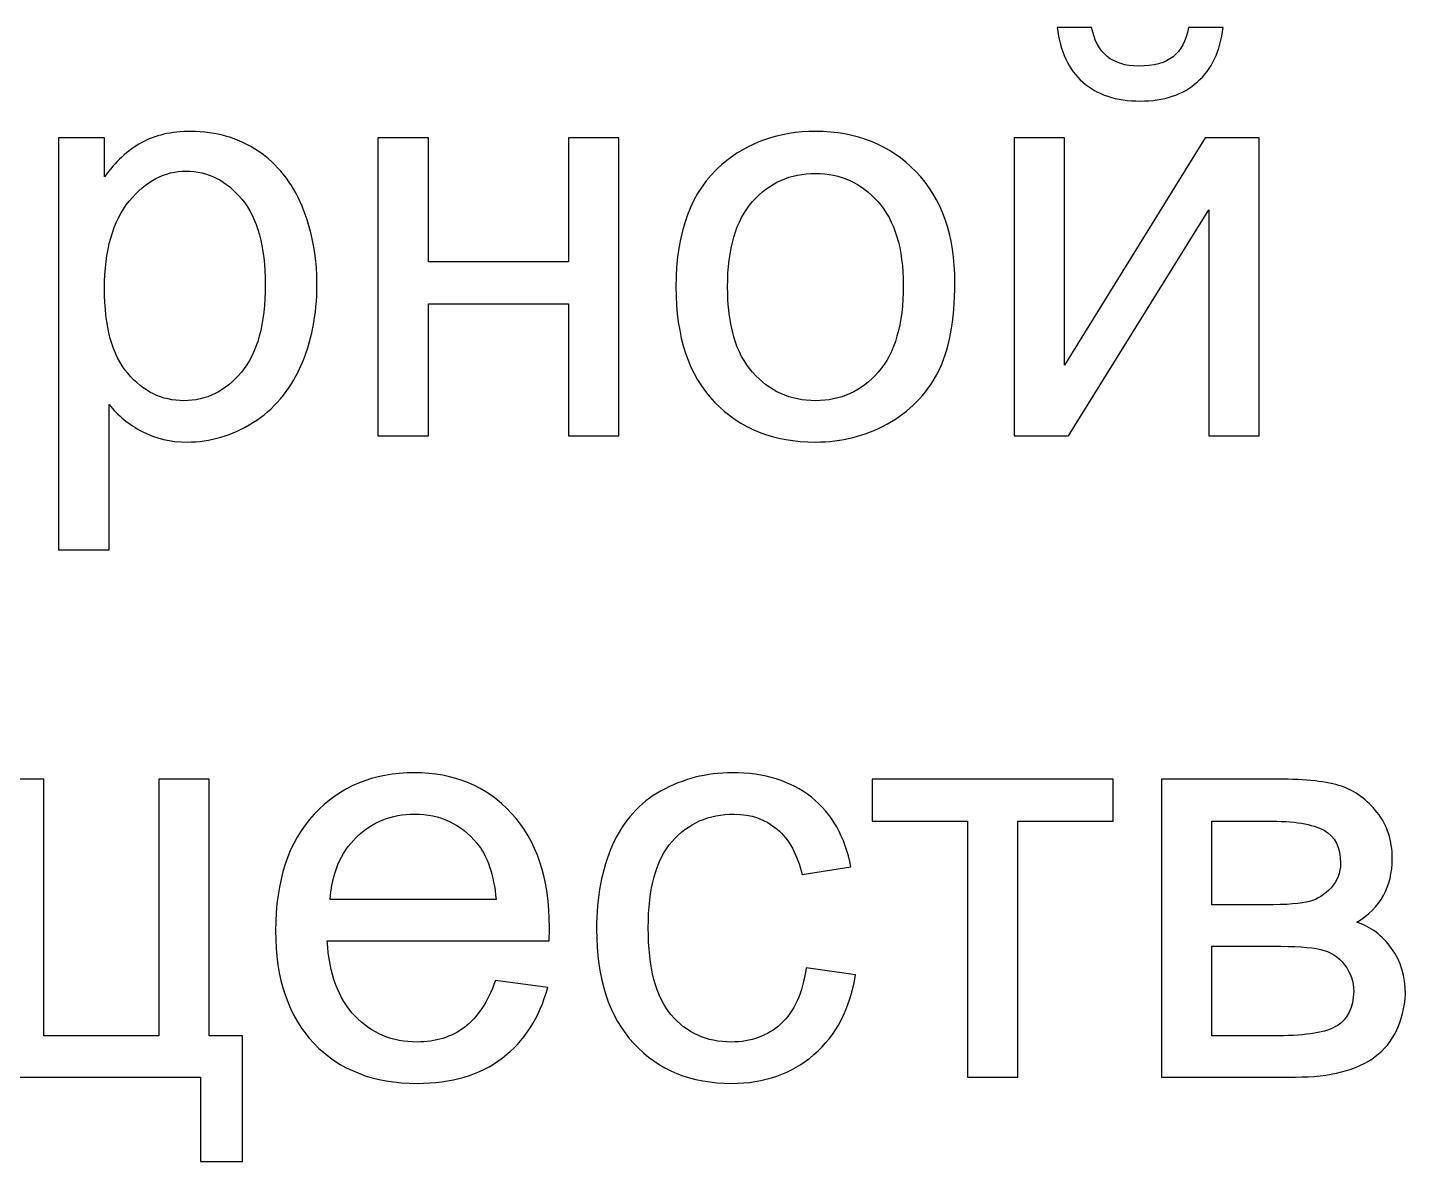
# Model space of a CAD drawing. Header units: centimetres. Extents: x 40 to 180, y 16 to 171.
# Drawn here: x 164.83 to 170.93, y 57.15 to 62.17 of the extents above; entities that cross this region are included whole.
import ezdxf

# ---------------------------------------------------------------- set-up
doc = ezdxf.new("R2010")
doc.units = ezdxf.units.CM
doc.header["$MEASUREMENT"] = 0
doc.layers.add('layer 1', color=7, linetype='Continuous')

msp = doc.modelspace()

# ---------------------------------------------------------------- linework, layer by layer
at = {"layer": 'layer 1', "color": 250}
for points, knots in [([(169.96641, 62.16559), (169.96641, 62.16559), (170.11881, 62.16559), (170.11881, 62.16559), (170.11881, 62.16559), (170.10653, 62.06103), (170.06843, 61.98059), (170.00493, 61.92471), (170.00493, 61.92471), (169.94143, 61.86841), (169.85719, 61.84047), (169.75178, 61.84047), (169.75178, 61.84047), (169.64595, 61.84047), (169.56128, 61.86841), (169.4982, 61.92387), (169.4982, 61.92387), (169.43513, 61.97975), (169.39703, 62.06018), (169.38475, 62.16559), (169.38475, 62.16559), (169.38475, 62.16559), (169.53715, 62.16559), (169.53715, 62.16559), (169.53715, 62.16559), (169.54858, 62.10844), (169.57186, 62.06568), (169.60615, 62.03774), (169.60615, 62.03774), (169.64044, 62.00938), (169.68701, 61.99541), (169.74501, 61.99541), (169.74501, 61.99541), (169.81232, 61.99541), (169.86312, 62.00896), (169.89741, 62.03647), (169.89741, 62.03647), (169.9317, 62.06357), (169.95498, 62.10675), (169.96641, 62.16559)], [0, 0, 0, 0, 0.0909091, 0.0909091, 0.0909091, 0.0909091, 0.1818182, 0.1818182, 0.1818182, 0.1818182, 0.2727273, 0.2727273, 0.2727273, 0.2727273, 0.3636364, 0.3636364, 0.3636364, 0.3636364, 0.4545455, 0.4545455, 0.4545455, 0.4545455, 0.5454545, 0.5454545, 0.5454545, 0.5454545, 0.6363636, 0.6363636, 0.6363636, 0.6363636, 0.7272727, 0.7272727, 0.7272727, 0.7272727, 0.8181818, 0.8181818, 0.8181818, 0.8181818, 1, 1, 1, 1]), ([(164.96643, 59.85419), (164.96643, 59.85419), (164.96643, 61.67791), (164.96643, 61.67791), (164.96643, 61.67791), (164.96643, 61.67791), (165.16963, 61.67791), (165.16963, 61.67791), (165.16963, 61.67791), (165.16963, 61.67791), (165.16963, 61.50477), (165.16963, 61.50477), (165.16963, 61.50477), (165.21747, 61.57165), (165.27165, 61.62203), (165.33219, 61.65547), (165.33219, 61.65547), (165.3923, 61.68892), (165.46554, 61.70585), (165.55148, 61.70585), (165.55148, 61.70585), (165.66408, 61.70585), (165.76314, 61.67706), (165.84908, 61.61907), (165.84908, 61.61907), (165.93502, 61.56149), (165.99979, 61.47979), (166.04381, 61.3748), (166.04381, 61.3748), (166.08742, 61.26939), (166.10943, 61.15425), (166.10943, 61.02852), (166.10943, 61.02852), (166.10943, 60.89432), (166.0853, 60.77325), (166.03704, 60.6653), (166.03704, 60.6653), (165.98878, 60.55777), (165.91851, 60.47522), (165.82622, 60.41765), (165.82622, 60.41765), (165.73436, 60.3605), (165.63741, 60.33171), (165.53581, 60.33171), (165.53581, 60.33171), (165.46131, 60.33171), (165.39442, 60.34737), (165.33558, 60.3787), (165.33558, 60.3787), (165.27631, 60.41003), (165.22805, 60.4494), (165.18995, 60.49723), (165.18995, 60.49723), (165.18995, 60.49723), (165.18995, 59.85419), (165.18995, 59.85419), (165.18995, 59.85419), (165.18995, 59.85419), (164.96643, 59.85419), (164.96643, 59.85419)], [0, 0, 0, 0, 0.0625, 0.0625, 0.0625, 0.0625, 0.125, 0.125, 0.125, 0.125, 0.1875, 0.1875, 0.1875, 0.1875, 0.25, 0.25, 0.25, 0.25, 0.3125, 0.3125, 0.3125, 0.3125, 0.375, 0.375, 0.375, 0.375, 0.4375, 0.4375, 0.4375, 0.4375, 0.5, 0.5, 0.5, 0.5, 0.5625, 0.5625, 0.5625, 0.5625, 0.625, 0.625, 0.625, 0.625, 0.6875, 0.6875, 0.6875, 0.6875, 0.75, 0.75, 0.75, 0.75, 0.8125, 0.8125, 0.8125, 0.8125, 0.875, 0.875, 0.875, 0.875, 1, 1, 1, 1]), ([(167.69777, 61.01878), (167.69777, 61.2622), (167.7655, 61.44254), (167.90139, 61.5598), (167.90139, 61.5598), (168.01442, 61.65717), (168.15285, 61.70585), (168.31584, 61.70585), (168.31584, 61.70585), (168.4966, 61.70585), (168.64477, 61.64658), (168.75991, 61.52805), (168.75991, 61.52805), (168.87464, 61.40994), (168.93221, 61.24611), (168.93221, 61.03741), (168.93221, 61.03741), (168.93221, 60.86807), (168.90681, 60.73515), (168.85601, 60.6382), (168.85601, 60.6382), (168.80521, 60.54126), (168.73113, 60.46591), (168.63376, 60.41214), (168.63376, 60.41214), (168.53682, 60.35838), (168.43056, 60.33171), (168.31584, 60.33171), (168.31584, 60.33171), (168.13126, 60.33171), (167.98225, 60.39055), (167.86837, 60.50866), (167.86837, 60.50866), (167.7545, 60.62677), (167.69777, 60.79695), (167.69777, 61.01878)], [0, 0, 0, 0, 0.1, 0.1, 0.1, 0.1, 0.2, 0.2, 0.2, 0.2, 0.3, 0.3, 0.3, 0.3, 0.4, 0.4, 0.4, 0.4, 0.5, 0.5, 0.5, 0.5, 0.6, 0.6, 0.6, 0.6, 0.7, 0.7, 0.7, 0.7, 0.8, 0.8, 0.8, 0.8, 1, 1, 1, 1]), ([(166.37909, 61.67791), (166.37909, 61.67791), (166.60261, 61.67791), (166.60261, 61.67791), (166.60261, 61.67791), (166.60261, 61.67791), (166.60261, 61.12927), (166.60261, 61.12927), (166.60261, 61.12927), (166.60261, 61.12927), (167.22237, 61.12927), (167.22237, 61.12927), (167.22237, 61.12927), (167.22237, 61.12927), (167.22237, 61.67791), (167.22237, 61.67791), (167.22237, 61.67791), (167.22237, 61.67791), (167.44589, 61.67791), (167.44589, 61.67791), (167.44589, 61.67791), (167.44589, 61.67791), (167.44589, 60.35965), (167.44589, 60.35965), (167.44589, 60.35965), (167.44589, 60.35965), (167.22237, 60.35965), (167.22237, 60.35965), (167.22237, 60.35965), (167.22237, 60.35965), (167.22237, 60.94385), (167.22237, 60.94385), (167.22237, 60.94385), (167.22237, 60.94385), (166.60261, 60.94385), (166.60261, 60.94385), (166.60261, 60.94385), (166.60261, 60.94385), (166.60261, 60.35965), (166.60261, 60.35965), (166.60261, 60.35965), (166.60261, 60.35965), (166.37909, 60.35965), (166.37909, 60.35965), (166.37909, 60.35965), (166.37909, 60.35965), (166.37909, 61.67791), (166.37909, 61.67791)], [0, 0, 0, 0, 0.0769231, 0.0769231, 0.0769231, 0.0769231, 0.1538462, 0.1538462, 0.1538462, 0.1538462, 0.2307692, 0.2307692, 0.2307692, 0.2307692, 0.3076923, 0.3076923, 0.3076923, 0.3076923, 0.3846154, 0.3846154, 0.3846154, 0.3846154, 0.4615385, 0.4615385, 0.4615385, 0.4615385, 0.5384615, 0.5384615, 0.5384615, 0.5384615, 0.6153846, 0.6153846, 0.6153846, 0.6153846, 0.6923077, 0.6923077, 0.6923077, 0.6923077, 0.7692308, 0.7692308, 0.7692308, 0.7692308, 0.8461538, 0.8461538, 0.8461538, 0.8461538, 1, 1, 1, 1]), ([(169.19425, 61.67791), (169.19425, 61.67791), (169.41777, 61.67791), (169.41777, 61.67791), (169.41777, 61.67791), (169.41777, 61.67791), (169.41777, 60.67249), (169.41777, 60.67249), (169.41777, 60.67249), (169.41777, 60.67249), (170.0388, 61.67791), (170.0388, 61.67791), (170.0388, 61.67791), (170.0388, 61.67791), (170.27883, 61.67791), (170.27883, 61.67791), (170.27883, 61.67791), (170.27883, 61.67791), (170.27883, 60.35965), (170.27883, 60.35965), (170.27883, 60.35965), (170.27883, 60.35965), (170.05531, 60.35965), (170.05531, 60.35965), (170.05531, 60.35965), (170.05531, 60.35965), (170.05531, 61.35872), (170.05531, 61.35872), (170.05531, 61.35872), (170.05531, 61.35872), (169.43513, 60.35965), (169.43513, 60.35965), (169.43513, 60.35965), (169.43513, 60.35965), (169.19425, 60.35965), (169.19425, 60.35965), (169.19425, 60.35965), (169.19425, 60.35965), (169.19425, 61.67791), (169.19425, 61.67791)], [0, 0, 0, 0, 0.0909091, 0.0909091, 0.0909091, 0.0909091, 0.1818182, 0.1818182, 0.1818182, 0.1818182, 0.2727273, 0.2727273, 0.2727273, 0.2727273, 0.3636364, 0.3636364, 0.3636364, 0.3636364, 0.4545455, 0.4545455, 0.4545455, 0.4545455, 0.5454545, 0.5454545, 0.5454545, 0.5454545, 0.6363636, 0.6363636, 0.6363636, 0.6363636, 0.7272727, 0.7272727, 0.7272727, 0.7272727, 0.8181818, 0.8181818, 0.8181818, 0.8181818, 1, 1, 1, 1]), ([(165.16963, 61.01074), (165.16963, 60.84183), (165.20392, 60.71694), (165.27208, 60.63609), (165.27208, 60.63609), (165.34066, 60.55523), (165.42363, 60.51459), (165.521, 60.51459), (165.521, 60.51459), (165.62006, 60.51459), (165.70472, 60.5565), (165.775, 60.64032), (165.775, 60.64032), (165.84569, 60.72414), (165.88083, 60.85368), (165.88083, 61.02936), (165.88083, 61.02936), (165.88083, 61.197), (165.84654, 61.32231), (165.77754, 61.40571), (165.77754, 61.40571), (165.70853, 61.4891), (165.62641, 61.53059), (165.53073, 61.53059), (165.53073, 61.53059), (165.43591, 61.53059), (165.35209, 61.48614), (165.27927, 61.39766), (165.27927, 61.39766), (165.20604, 61.30876), (165.16963, 61.18007), (165.16963, 61.01074)], [0, 0, 0, 0, 0.1111111, 0.1111111, 0.1111111, 0.1111111, 0.2222222, 0.2222222, 0.2222222, 0.2222222, 0.3333333, 0.3333333, 0.3333333, 0.3333333, 0.4444444, 0.4444444, 0.4444444, 0.4444444, 0.5555556, 0.5555556, 0.5555556, 0.5555556, 0.6666667, 0.6666667, 0.6666667, 0.6666667, 0.7777778, 0.7777778, 0.7777778, 0.7777778, 1, 1, 1, 1]), ([(167.92637, 61.01836), (167.92637, 60.84987), (167.9632, 60.72372), (168.03686, 60.64032), (168.03686, 60.64032), (168.11094, 60.5565), (168.20365, 60.51459), (168.31584, 60.51459), (168.31584, 60.51459), (168.42675, 60.51459), (168.51904, 60.5565), (168.59312, 60.64074), (168.59312, 60.64074), (168.66678, 60.72499), (168.70361, 60.85326), (168.70361, 61.02555), (168.70361, 61.02555), (168.70361, 61.18811), (168.66636, 61.3113), (168.59227, 61.3947), (168.59227, 61.3947), (168.51819, 61.47852), (168.4259, 61.52043), (168.31584, 61.52043), (168.31584, 61.52043), (168.20365, 61.52043), (168.11094, 61.47894), (168.03686, 61.39555), (168.03686, 61.39555), (167.9632, 61.31215), (167.92637, 61.18642), (167.92637, 61.01836)], [0, 0, 0, 0, 0.1111111, 0.1111111, 0.1111111, 0.1111111, 0.2222222, 0.2222222, 0.2222222, 0.2222222, 0.3333333, 0.3333333, 0.3333333, 0.3333333, 0.4444444, 0.4444444, 0.4444444, 0.4444444, 0.5555556, 0.5555556, 0.5555556, 0.5555556, 0.6666667, 0.6666667, 0.6666667, 0.6666667, 0.7777778, 0.7777778, 0.7777778, 0.7777778, 1, 1, 1, 1]), ([(163.94617, 58.8403), (163.94617, 58.8403), (164.16969, 58.8403), (164.16969, 58.8403), (164.16969, 58.8403), (164.16969, 58.8403), (164.16969, 57.70492), (164.16969, 57.70492), (164.16969, 57.70492), (164.16969, 57.70492), (164.67769, 57.70492), (164.67769, 57.70492), (164.67769, 57.70492), (164.67769, 57.70492), (164.67769, 58.8403), (164.67769, 58.8403), (164.67769, 58.8403), (164.67769, 58.8403), (164.90121, 58.8403), (164.90121, 58.8403), (164.90121, 58.8403), (164.90121, 58.8403), (164.90121, 57.70492), (164.90121, 57.70492), (164.90121, 57.70492), (164.90121, 57.70492), (165.40921, 57.70492), (165.40921, 57.70492), (165.40921, 57.70492), (165.40921, 57.70492), (165.40921, 58.8403), (165.40921, 58.8403), (165.40921, 58.8403), (165.40921, 58.8403), (165.63273, 58.8403), (165.63273, 58.8403), (165.63273, 58.8403), (165.63273, 58.8403), (165.63273, 57.70492), (165.63273, 57.70492), (165.63273, 57.70492), (165.63273, 57.70492), (165.78005, 57.70492), (165.78005, 57.70492), (165.78005, 57.70492), (165.78005, 57.70492), (165.78005, 57.14866), (165.78005, 57.14866), (165.78005, 57.14866), (165.78005, 57.14866), (165.59463, 57.14866), (165.59463, 57.14866), (165.59463, 57.14866), (165.59463, 57.14866), (165.59463, 57.52204), (165.59463, 57.52204), (165.59463, 57.52204), (165.59463, 57.52204), (163.94617, 57.52204), (163.94617, 57.52204), (163.94617, 57.52204), (163.94617, 57.52204), (163.94617, 58.8403), (163.94617, 58.8403)], [0, 0, 0, 0, 0.0588235, 0.0588235, 0.0588235, 0.0588235, 0.1176471, 0.1176471, 0.1176471, 0.1176471, 0.1764706, 0.1764706, 0.1764706, 0.1764706, 0.2352941, 0.2352941, 0.2352941, 0.2352941, 0.2941176, 0.2941176, 0.2941176, 0.2941176, 0.3529412, 0.3529412, 0.3529412, 0.3529412, 0.4117647, 0.4117647, 0.4117647, 0.4117647, 0.4705882, 0.4705882, 0.4705882, 0.4705882, 0.5294118, 0.5294118, 0.5294118, 0.5294118, 0.5882353, 0.5882353, 0.5882353, 0.5882353, 0.6470588, 0.6470588, 0.6470588, 0.6470588, 0.7058824, 0.7058824, 0.7058824, 0.7058824, 0.7647059, 0.7647059, 0.7647059, 0.7647059, 0.8235294, 0.8235294, 0.8235294, 0.8235294, 0.8823529, 0.8823529, 0.8823529, 0.8823529, 1, 1, 1, 1]), ([(166.89935, 57.94876), (166.89935, 57.94876), (167.13049, 57.91828), (167.13049, 57.91828), (167.13049, 57.91828), (167.09451, 57.78408), (167.0272, 57.67952), (166.92898, 57.60544), (166.92898, 57.60544), (166.83077, 57.53135), (166.70546, 57.4941), (166.55264, 57.4941), (166.55264, 57.4941), (166.36045, 57.4941), (166.20805, 57.55337), (166.09544, 57.6719), (166.09544, 57.6719), (165.98283, 57.79001), (165.92653, 57.95638), (165.92653, 58.17016), (165.92653, 58.17016), (165.92653, 58.39114), (165.98326, 58.56302), (166.09713, 58.68494), (166.09713, 58.68494), (166.21101, 58.80728), (166.35875, 58.86824), (166.54036, 58.86824), (166.54036, 58.86824), (166.71605, 58.86824), (166.85956, 58.80855), (166.97089, 58.68875), (166.97089, 58.68875), (167.08223, 58.56894), (167.13811, 58.40046), (167.13811, 58.18329), (167.13811, 58.18329), (167.13811, 58.17016), (167.13769, 58.15027), (167.13684, 58.12402), (167.13684, 58.12402), (167.13684, 58.12402), (166.15513, 58.12402), (166.15513, 58.12402), (166.15513, 58.12402), (166.1636, 57.97966), (166.20424, 57.86875), (166.2779, 57.79213), (166.2779, 57.79213), (166.35113, 57.7155), (166.443, 57.67698), (166.55264, 57.67698), (166.55264, 57.67698), (166.63434, 57.67698), (166.70419, 57.69857), (166.76177, 57.74175), (166.76177, 57.74175), (166.81976, 57.78493), (166.86548, 57.85393), (166.89935, 57.94876)], [0, 0, 0, 0, 0.0625, 0.0625, 0.0625, 0.0625, 0.125, 0.125, 0.125, 0.125, 0.1875, 0.1875, 0.1875, 0.1875, 0.25, 0.25, 0.25, 0.25, 0.3125, 0.3125, 0.3125, 0.3125, 0.375, 0.375, 0.375, 0.375, 0.4375, 0.4375, 0.4375, 0.4375, 0.5, 0.5, 0.5, 0.5, 0.5625, 0.5625, 0.5625, 0.5625, 0.625, 0.625, 0.625, 0.625, 0.6875, 0.6875, 0.6875, 0.6875, 0.75, 0.75, 0.75, 0.75, 0.8125, 0.8125, 0.8125, 0.8125, 0.875, 0.875, 0.875, 0.875, 1, 1, 1, 1]), ([(168.27391, 58.00464), (168.27391, 58.00464), (168.49235, 57.97416), (168.49235, 57.97416), (168.49235, 57.97416), (168.46822, 57.82388), (168.40726, 57.70661), (168.30862, 57.62152), (168.30862, 57.62152), (168.20999, 57.53643), (168.08849, 57.4941), (167.94498, 57.4941), (167.94498, 57.4941), (167.76506, 57.4941), (167.62028, 57.55294), (167.51106, 57.67063), (167.51106, 57.67063), (167.40142, 57.78832), (167.34681, 57.9568), (167.34681, 58.17609), (167.34681, 58.17609), (167.34681, 58.31833), (167.37052, 58.44237), (167.41751, 58.54905), (167.41751, 58.54905), (167.4645, 58.6553), (167.53604, 58.73531), (167.63256, 58.78823), (167.63256, 58.78823), (167.72866, 58.84157), (167.83322, 58.86824), (167.94667, 58.86824), (167.94667, 58.86824), (168.08934, 58.86824), (168.2066, 58.83226), (168.29719, 58.75987), (168.29719, 58.75987), (168.38821, 58.68748), (168.44663, 58.58461), (168.47203, 58.45168), (168.47203, 58.45168), (168.47203, 58.45168), (168.25613, 58.41866), (168.25613, 58.41866), (168.25613, 58.41866), (168.23539, 58.50714), (168.19898, 58.5736), (168.14606, 58.61847), (168.14606, 58.61847), (168.09357, 58.66292), (168.03007, 58.68536), (167.95556, 58.68536), (167.95556, 58.68536), (167.84296, 58.68536), (167.75152, 58.64514), (167.68082, 58.56471), (167.68082, 58.56471), (167.61055, 58.48385), (167.57541, 58.35685), (167.57541, 58.18244), (167.57541, 58.18244), (167.57541, 58.00549), (167.60928, 57.87722), (167.67701, 57.79721), (167.67701, 57.79721), (167.74517, 57.7172), (167.83364, 57.67698), (167.94244, 57.67698), (167.94244, 57.67698), (168.03049, 57.67698), (168.10373, 57.70365), (168.16215, 57.75741), (168.16215, 57.75741), (168.22099, 57.81075), (168.25825, 57.8933), (168.27391, 58.00464)], [0, 0, 0, 0, 0.05, 0.05, 0.05, 0.05, 0.1, 0.1, 0.1, 0.1, 0.15, 0.15, 0.15, 0.15, 0.2, 0.2, 0.2, 0.2, 0.25, 0.25, 0.25, 0.25, 0.3, 0.3, 0.3, 0.3, 0.35, 0.35, 0.35, 0.35, 0.4, 0.4, 0.4, 0.4, 0.45, 0.45, 0.45, 0.45, 0.5, 0.5, 0.5, 0.5, 0.55, 0.55, 0.55, 0.55, 0.6, 0.6, 0.6, 0.6, 0.65, 0.65, 0.65, 0.65, 0.7, 0.7, 0.7, 0.7, 0.75, 0.75, 0.75, 0.75, 0.8, 0.8, 0.8, 0.8, 0.85, 0.85, 0.85, 0.85, 0.9, 0.9, 0.9, 0.9, 1, 1, 1, 1]), ([(168.56601, 58.8403), (168.56601, 58.8403), (169.63281, 58.8403), (169.63281, 58.8403), (169.63281, 58.8403), (169.63281, 58.8403), (169.63281, 58.65488), (169.63281, 58.65488), (169.63281, 58.65488), (169.63281, 58.65488), (169.21117, 58.65488), (169.21117, 58.65488), (169.21117, 58.65488), (169.21117, 58.65488), (169.21117, 57.52204), (169.21117, 57.52204), (169.21117, 57.52204), (169.21117, 57.52204), (168.98765, 57.52204), (168.98765, 57.52204), (168.98765, 57.52204), (168.98765, 57.52204), (168.98765, 58.65488), (168.98765, 58.65488), (168.98765, 58.65488), (168.98765, 58.65488), (168.56601, 58.65488), (168.56601, 58.65488), (168.56601, 58.65488), (168.56601, 58.65488), (168.56601, 58.8403), (168.56601, 58.8403)], [0, 0, 0, 0, 0.1111111, 0.1111111, 0.1111111, 0.1111111, 0.2222222, 0.2222222, 0.2222222, 0.2222222, 0.3333333, 0.3333333, 0.3333333, 0.3333333, 0.4444444, 0.4444444, 0.4444444, 0.4444444, 0.5555556, 0.5555556, 0.5555556, 0.5555556, 0.6666667, 0.6666667, 0.6666667, 0.6666667, 0.7777778, 0.7777778, 0.7777778, 0.7777778, 1, 1, 1, 1]), ([(169.84617, 58.8403), (169.84617, 58.8403), (170.36052, 58.8403), (170.36052, 58.8403), (170.36052, 58.8403), (170.48667, 58.8403), (170.58065, 58.82972), (170.64246, 58.80855), (170.64246, 58.80855), (170.70384, 58.78738), (170.75676, 58.74886), (170.80079, 58.69256), (170.80079, 58.69256), (170.84524, 58.63583), (170.86725, 58.56852), (170.86725, 58.48978), (170.86725, 58.48978), (170.86725, 58.4267), (170.85413, 58.37167), (170.8283, 58.3251), (170.8283, 58.3251), (170.80206, 58.27811), (170.76311, 58.23874), (170.71062, 58.20742), (170.71062, 58.20742), (170.77242, 58.18667), (170.82365, 58.14815), (170.86471, 58.09142), (170.86471, 58.09142), (170.90535, 58.03512), (170.92567, 57.96781), (170.92567, 57.89034), (170.92567, 57.89034), (170.91763, 57.76546), (170.87275, 57.67275), (170.7919, 57.61263), (170.7919, 57.61263), (170.71104, 57.5521), (170.59335, 57.52204), (170.43926, 57.52204), (170.43926, 57.52204), (170.43926, 57.52204), (169.84617, 57.52204), (169.84617, 57.52204), (169.84617, 57.52204), (169.84617, 57.52204), (169.84617, 58.8403), (169.84617, 58.8403)], [0, 0, 0, 0, 0.0769231, 0.0769231, 0.0769231, 0.0769231, 0.1538462, 0.1538462, 0.1538462, 0.1538462, 0.2307692, 0.2307692, 0.2307692, 0.2307692, 0.3076923, 0.3076923, 0.3076923, 0.3076923, 0.3846154, 0.3846154, 0.3846154, 0.3846154, 0.4615385, 0.4615385, 0.4615385, 0.4615385, 0.5384615, 0.5384615, 0.5384615, 0.5384615, 0.6153846, 0.6153846, 0.6153846, 0.6153846, 0.6923077, 0.6923077, 0.6923077, 0.6923077, 0.7692308, 0.7692308, 0.7692308, 0.7692308, 0.8461538, 0.8461538, 0.8461538, 0.8461538, 1, 1, 1, 1]), ([(166.16783, 58.3069), (166.16783, 58.3069), (166.90189, 58.3069), (166.90189, 58.3069), (166.90189, 58.3069), (166.89215, 58.41781), (166.86379, 58.50079), (166.81765, 58.55624), (166.81765, 58.55624), (166.74695, 58.64218), (166.65466, 58.68536), (166.54163, 58.68536), (166.54163, 58.68536), (166.43919, 58.68536), (166.35325, 58.65107), (166.2834, 58.58249), (166.2834, 58.58249), (166.21397, 58.51391), (166.17545, 58.42205), (166.16783, 58.3069)], [0, 0, 0, 0, 0.1666667, 0.1666667, 0.1666667, 0.1666667, 0.3333333, 0.3333333, 0.3333333, 0.3333333, 0.5, 0.5, 0.5, 0.5, 0.6666667, 0.6666667, 0.6666667, 0.6666667, 1, 1, 1, 1]), ([(170.06969, 58.28404), (170.06969, 58.28404), (170.30676, 58.28404), (170.30676, 58.28404), (170.30676, 58.28404), (170.40116, 58.28404), (170.46635, 58.28912), (170.50149, 58.29886), (170.50149, 58.29886), (170.53705, 58.30902), (170.5688, 58.32891), (170.59674, 58.35939), (170.59674, 58.35939), (170.62468, 58.38945), (170.63865, 58.42586), (170.63865, 58.46819), (170.63865, 58.46819), (170.63865, 58.53804), (170.6141, 58.5863), (170.56541, 58.61382), (170.56541, 58.61382), (170.51631, 58.64133), (170.43249, 58.65488), (170.31395, 58.65488), (170.31395, 58.65488), (170.31395, 58.65488), (170.06969, 58.65488), (170.06969, 58.65488), (170.06969, 58.65488), (170.06969, 58.65488), (170.06969, 58.28404), (170.06969, 58.28404)], [0, 0, 0, 0, 0.1111111, 0.1111111, 0.1111111, 0.1111111, 0.2222222, 0.2222222, 0.2222222, 0.2222222, 0.3333333, 0.3333333, 0.3333333, 0.3333333, 0.4444444, 0.4444444, 0.4444444, 0.4444444, 0.5555556, 0.5555556, 0.5555556, 0.5555556, 0.6666667, 0.6666667, 0.6666667, 0.6666667, 0.7777778, 0.7777778, 0.7777778, 0.7777778, 1, 1, 1, 1]), ([(170.06969, 57.70492), (170.06969, 57.70492), (170.36306, 57.70492), (170.36306, 57.70492), (170.36306, 57.70492), (170.48921, 57.70492), (170.576, 57.71974), (170.62299, 57.74895), (170.62299, 57.74895), (170.66998, 57.77858), (170.69453, 57.82896), (170.69707, 57.90135), (170.69707, 57.90135), (170.69707, 57.94326), (170.68352, 57.98263), (170.65643, 58.01861), (170.65643, 58.01861), (170.62891, 58.05459), (170.59335, 58.07745), (170.54975, 58.08677), (170.54975, 58.08677), (170.50615, 58.0965), (170.43587, 58.10116), (170.33935, 58.10116), (170.33935, 58.10116), (170.33935, 58.10116), (170.06969, 58.10116), (170.06969, 58.10116), (170.06969, 58.10116), (170.06969, 58.10116), (170.06969, 57.70492), (170.06969, 57.70492)], [0, 0, 0, 0, 0.1111111, 0.1111111, 0.1111111, 0.1111111, 0.2222222, 0.2222222, 0.2222222, 0.2222222, 0.3333333, 0.3333333, 0.3333333, 0.3333333, 0.4444444, 0.4444444, 0.4444444, 0.4444444, 0.5555556, 0.5555556, 0.5555556, 0.5555556, 0.6666667, 0.6666667, 0.6666667, 0.6666667, 0.7777778, 0.7777778, 0.7777778, 0.7777778, 1, 1, 1, 1])]:
    msp.add_open_spline(points, degree=3, knots=knots, dxfattribs=at)

doc.saveas('drawing.dxf')
